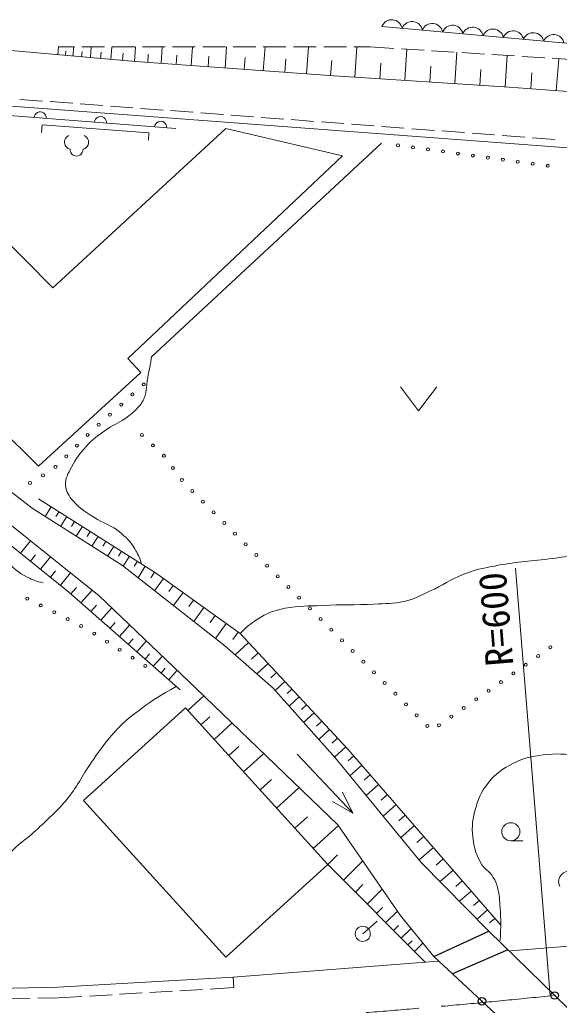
# Model space of a CAD drawing. Units: millimetres, scale not verified. Extents: x 40000 to 680000, y 20000 to 380000.
# Drawn here: x 506595 to 542303, y 273654 to 338917 of the extents above; entities that cross this region are included whole.
import ezdxf
from ezdxf.enums import TextEntityAlignment as Align

# ---------------------------------------------------------------- set-up
doc = ezdxf.new("R2010")
doc.units = ezdxf.units.MM
doc.header["$LTSCALE"] = 1000
doc.header["$PDMODE"] = 32
doc.header["$PDSIZE"] = 500
doc.linetypes.add('CHAIN', pattern=[18.5, 12, -1.5, 3.5, -1.5])
for name, color, linetype, lineweight in [('M-BMK', 2, 'CHAIN', 13), ('M-STR-HTXT', 7, 'Continuous', 13), ('M-STR-STR1', 1, 'Continuous', 25), ('M-WORK', 1, 'Continuous', 13)]:
    doc.layers.add(name, color=color, linetype=linetype, lineweight=lineweight)
doc.layers.add('M-OTRS', color=6, linetype='Continuous')
doc.styles.add('ＭＳ ゴシック', font='')
doc.styles.get('ＭＳ ゴシック').set_extended_font_data('MS Gothic')

msp = doc.modelspace()

# ---------------------------------------------------------------- linework, layer by layer
at = {"layer": 'M-BMK'}
msp.add_line((573793, 276891), (541711, 274279), dxfattribs=at)
msp.add_arc((490344, 771633), 500000, 264.46647, 275.89671, dxfattribs=at)
at = {"layer": 'M-OTRS'}
for p in [(537188, 273922), (541998, 274302)]:
    msp.add_point(p, dxfattribs=at)
at = {"layer": 'M-STR-HTXT'}
msp.add_line((541711, 274279), (539405, 302609), dxfattribs=at)
at = {"layer": 'M-STR-STR1'}
for p, q in [((533997, 276877), (537648, 278561)), ((545768, 270611), (537648, 278561)), ((533997, 276877), (542361, 269131)), ((538906, 277329), (535228, 275737))]:
    msp.add_line(p, q, dxfattribs=at)
at = {"layer": 'M-WORK'}
for p, q in [((557341, 336022), (530565, 338477)), ((506014, 336870), (514252, 336143)), ((509118, 336596), (509165, 337130)), ((509133, 337130), (510213, 337130)), ((509616, 336553), (509644, 336863)), ((510114, 336509), (510169, 337130)), ((510693, 336458), (510724, 336819)), ((510713, 337130), (512213, 337129)), ((511271, 336407), (511334, 337129)), ((511943, 336347), (511980, 336767)), ((512616, 336288), (512690, 337128)), ((512713, 337128), (514213, 337128)), ((514180, 336150), (514266, 337128)), ((514713, 337127), (516213, 337126)), ((515946, 336023), (516025, 337127)), ((516713, 337126), (518213, 337125)), ((517938, 335881), (518027, 337125)), ((518713, 337125), (520213, 337124)), ((520184, 335720), (520284, 337124)), ((520713, 337124), (522213, 337123)), ((522713, 337123), (524213, 337122)), ((522716, 335540), (522829, 337123)), ((524713, 337122), (526213, 337121)), ((525572, 335336), (525699, 337121)), ((526713, 337120), (528213, 337120)), ((528713, 337119), (529793, 337119)), ((528775, 335117), (528904, 337119)), ((529793, 337119), (531358, 337020)), ((531857, 336989), (533354, 336895)), ((532077, 334903), (532211, 336967)), ((533853, 336864), (535350, 336770)), ((535390, 334688), (535524, 336759)), ((513398, 336219), (513441, 336708)), ((514252, 336143), (527410, 335205)), ((515063, 336086), (515102, 336638)), ((516942, 335952), (516986, 336574)), ((519061, 335801), (519111, 336502)), ((521450, 335630), (521506, 336422)), ((524144, 335438), (524208, 336330)), ((527173, 335222), (527244, 336223)), ((535849, 336738), (537346, 336644)), ((537845, 336613), (539342, 336519)), ((538713, 334473), (538848, 336550)), ((539841, 336488), (541338, 336394)), ((541837, 336362), (543334, 336268)), ((542107, 334214), (542271, 336335)), ((530426, 335010), (530493, 336042)), ((533734, 334796), (533801, 335831)), ((537052, 334581), (537119, 335619)), ((482644, 334934), (546112, 330185)), ((527410, 335205), (538996, 334455)), ((540410, 334345), (540492, 335406)), ((538996, 334455), (557502, 333024)), ((506612, 333642), (508108, 333530)), ((508607, 333493), (510103, 333381)), ((510601, 333344), (512097, 333232)), ((512596, 333194), (514091, 333082)), ((514590, 333045), (516086, 332933)), ((516584, 332896), (518080, 332784)), ((508793, 321162), (497290, 332749)), ((518579, 332747), (520075, 332635)), ((520573, 332597), (522069, 332486)), ((522568, 332448), (524064, 332336)), ((524562, 332299), (526058, 332187)), ((508080, 331952), (508043, 331454)), ((508080, 331952), (515147, 331436)), ((520239, 331717), (508793, 321162)), ((527956, 329911), (520239, 331717)), ((526557, 332150), (528052, 332038)), ((528551, 332001), (530047, 331889)), ((530545, 331851), (532041, 331739)), ((532540, 331702), (534036, 331590)), ((534534, 331553), (536030, 331441)), ((515147, 331436), (515111, 330938)), ((515147, 331436), (515111, 330938)), ((536529, 331404), (538025, 331292)), ((538523, 331254), (540019, 331142)), ((540518, 331105), (542013, 330993)), ((515325, 316590), (530541, 330744)), ((513742, 316479), (527956, 329911)), ((491805, 325129), (507847, 309349)), ((514602, 315557), (513742, 316479)), ((493282, 315586), (507073, 304609)), ((507847, 309349), (514602, 315557)), ((531790, 314612), (532990, 313012)), ((532990, 313012), (534190, 314612)), ((509852, 301021), (499544, 309288)), ((507415, 306565), (504326, 308947)), ((507837, 307199), (515577, 302297)), ((513396, 302766), (507415, 306565)), ((508682, 306664), (508274, 306020)), ((509197, 306337), (508993, 306015)), ((509712, 306011), (509304, 305365)), ((510229, 305684), (510024, 305361)), ((510745, 305357), (510336, 304710)), ((511263, 305029), (511058, 304706)), ((506646, 303593), (507309, 304420)), ((507073, 304609), (511858, 300774)), ((511780, 304701), (511370, 304053)), ((512299, 304373), (512094, 304049)), ((507308, 303061), (507640, 303475)), ((512818, 304044), (512406, 303395)), ((513337, 303715), (513132, 303390)), ((507970, 302530), (508634, 303358)), ((513857, 303386), (513442, 302730)), ((514382, 303054), (514174, 302725)), ((508633, 301999), (508965, 302413)), ((509295, 301468), (509959, 302296)), ((520174, 297465), (513396, 302766)), ((514907, 302721), (514425, 301961)), ((515515, 302336), (515274, 301956)), ((515577, 302297), (521180, 298269)), ((516102, 301919), (515518, 301106)), ((517205, 294547), (509852, 301021)), ((509984, 300905), (510352, 301322)), ((510652, 300317), (511387, 301151)), ((516753, 301452), (516460, 301045)), ((517403, 300984), (516781, 300119)), ((511858, 300774), (518261, 294653)), ((518095, 300486), (517784, 300054)), ((511309, 299739), (511670, 300149)), ((511965, 299161), (512687, 299981)), ((518788, 299989), (518125, 299067)), ((512581, 298619), (512920, 299003)), ((519525, 299459), (519194, 298998)), ((520262, 298929), (519557, 297948)), ((513197, 298076), (513875, 298846)), ((521047, 298365), (520694, 297874)), ((521180, 298269), (528313, 290616)), ((513775, 297567), (514093, 297929)), ((514353, 297059), (514989, 297781)), ((521727, 297682), (520852, 296867)), ((523364, 294650), (520174, 297465)), ((522379, 296982), (521942, 296575)), ((514895, 296581), (515193, 296920)), ((515437, 296104), (516034, 296782)), ((515946, 295656), (516226, 295974)), ((516455, 295208), (517015, 295844)), ((523032, 296283), (522294, 295595)), ((523582, 295692), (523213, 295348)), ((524132, 295102), (523492, 294506)), ((518261, 294653), (527654, 285611)), ((527492, 290007), (523364, 294650)), ((524609, 294591), (524289, 294293)), ((517711, 293177), (518782, 294151)), ((525085, 294079), (524422, 293460)), ((510815, 287206), (517562, 293342)), ((517562, 293342), (526990, 282975)), ((525580, 293548), (525248, 293239)), ((518583, 292218), (519182, 292763)), ((526075, 293017), (525386, 292375)), ((526589, 292466), (526244, 292145)), ((519455, 291260), (520654, 292350)), ((527102, 291915), (526387, 291249)), ((527635, 291344), (527278, 291011)), ((520431, 290187), (521102, 290797)), ((528168, 290772), (527426, 290081)), ((528313, 290616), (538443, 278949)), ((521407, 289114), (522748, 290333)), ((524965, 290281), (528646, 286367)), ((533168, 283111), (527492, 290007)), ((528705, 290164), (528323, 289832)), ((529237, 289552), (528438, 288858)), ((522499, 287913), (523250, 288595)), ((529792, 288912), (529393, 288565)), ((523591, 286712), (525092, 288077)), ((530348, 288273), (529515, 287549)), ((520244, 276839), (510815, 287206)), ((528646, 286367), (527946, 287768)), ((530927, 287606), (530510, 287244)), ((528646, 286367), (527291, 287151)), ((531505, 286940), (530637, 286186)), ((524806, 285377), (525641, 286136)), ((532108, 286245), (531674, 285868)), ((526020, 284041), (527690, 285559)), ((527654, 285611), (531771, 279630)), ((532711, 285550), (531807, 284765)), ((533340, 284827), (532887, 284434)), ((533968, 284103), (533025, 283284)), ((539099, 284543), (539899, 284543)), ((526995, 282970), (527636, 283609)), ((534623, 283348), (534152, 282939)), ((526990, 282975), (520244, 276839)), ((526990, 282975), (533432, 276508)), ((528017, 281944), (529299, 283222)), ((537648, 278561), (533168, 283111)), ((535278, 282594), (534415, 281845)), ((528807, 281151), (529303, 281645)), ((529598, 280357), (530590, 281345)), ((535878, 281903), (535446, 281529)), ((536478, 281213), (535701, 280538)), ((530210, 279743), (530594, 280125)), ((537017, 280591), (536629, 280254)), ((530822, 279129), (531589, 279893)), ((531771, 279630), (533997, 276877)), ((537557, 279970), (536858, 279363)), ((538042, 279411), (537693, 279107)), ((539082, 277260), (573566, 279969)), ((529298, 278387), (530246, 279222)), ((531334, 278614), (531656, 278934)), ((531847, 278099), (532490, 278740)), ((532287, 277658), (532563, 277933)), ((532727, 277216), (533278, 277766)), ((520722, 275520), (534280, 276574)), ((509117, 274849), (520722, 275520)), ((520722, 275520), (520762, 274821)), ((499913, 274659), (509117, 274849)), ((519196, 274731), (520762, 274821)), ((505786, 274080), (507285, 274111)), ((507785, 274121), (509144, 274149)), ((509144, 274149), (510710, 274240)), ((511209, 274269), (512707, 274355)), ((513206, 274384), (514704, 274471)), ((515203, 274500), (516700, 274586)), ((517199, 274615), (518697, 274702))]:
    msp.add_line(p, q, dxfattribs=at)
msp.add_lwpolyline([(516919, 331713), (482430, 334402), (479907, 332901), (490206, 323027), (504326, 308947)], dxfattribs=at)
for centre, radius in [((531631, 330596), 100), ((532622, 330461), 100), ((533613, 330326), 100), ((534604, 330191), 100), ((535595, 330056), 100), ((536586, 329921), 100), ((537576, 329786), 100), ((538567, 329651), 100), ((539558, 329516), 100), ((540549, 329381), 100), ((541540, 329245), 100), ((514803, 314765), 100), ((514057, 314100), 100), ((513310, 313434), 100), ((512564, 312768), 100), ((511818, 312102), 100), ((511084, 311424), 100), ((514680, 311415), 100), ((510377, 310717), 100), ((515406, 310727), 100), ((509670, 310009), 100), ((516132, 310039), 100), ((508963, 309302), 100), ((508139, 308746), 100), ((516733, 309240), 100), ((507278, 308238), 100), ((517330, 308438), 100), ((518009, 307707), 100), ((518717, 307001), 100), ((519425, 306294), 100), ((520133, 305588), 100), ((520841, 304882), 100), ((521549, 304176), 100), ((522257, 303469), 100), ((522965, 302763), 100), ((523673, 302057), 100), ((524381, 301350), 100), ((507098, 300588), 100), ((507988, 300133), 100), ((525088, 300644), 100), ((508879, 299678), 100), ((525796, 299938), 100), ((509769, 299223), 100), ((526504, 299231), 100), ((510660, 298768), 100), ((511525, 298268), 100), ((527212, 298525), 100), ((512370, 297734), 100), ((527920, 297819), 100), ((513215, 297199), 100), ((528628, 297113), 100), ((541711, 297367), 100), ((514060, 296665), 100), ((529336, 296406), 100), ((540087, 296199), 100), ((540902, 296779), 100), ((514906, 296130), 100), ((530044, 295700), 100), ((539267, 295628), 100), ((530750, 294992), 100), ((538446, 295057), 100), ((531455, 294282), 100), ((537625, 294485), 100), ((536804, 293914), 100), ((532160, 293573), 100), ((535984, 293343), 100), ((532864, 292863), 100), ((535163, 292771), 100), ((533569, 292154), 100), ((534342, 292200), 100), ((539098, 285143), 600), ((529298, 278387), 500)]:
    msp.add_circle(centre, radius, dxfattribs=at)
for centre, radius, start, end in [((531216, 338215), 702, 11.47849, 158.04476), ((532554, 338092), 702, 11.47849, 158.04476), ((533893, 337969), 702, 11.47849, 158.04476), ((535232, 337846), 702, 11.47849, 158.04476), ((536571, 337724), 702, 11.47849, 158.04476), ((537910, 337601), 702, 11.47849, 158.04476), ((539249, 337478), 702, 11.47849, 158.04476), ((540587, 337355), 702, 11.47849, 158.04476), ((541926, 337233), 702, 11.47849, 158.04476), ((507947, 332413), 400, 355.54121, 175.54121), ((511935, 332102), 400, 355.54121, 175.54121), ((515923, 331791), 400, 355.54121, 175.54121), ((510035, 330807), 479, 113.44836, 257.2818), ((510678, 330807), 479, 282.7182, 66.55164), ((510356, 330313), 428, 176.52859, 3.47141), ((542968, 281830), 706, 60.4867, 206.49509)]:
    msp.add_arc(centre, radius, start, end, dxfattribs=at)
for points, knots in [([(482932, 275383), (482809, 275537), (482746, 275607), (482588, 275698), (482403, 275804), (482265, 275779), (482056, 275823), (481680, 275901), (481460, 275903), (481087, 275995), (480678, 276096), (480443, 276141), (480050, 276292), (479434, 276528), (479086, 276672), (478528, 277022), (477952, 277382), (477648, 277616), (477120, 278043), (476336, 278678), (475942, 279088), (475192, 279763), (474358, 280513), (473904, 280947), (473065, 281692), (472286, 282383), (471861, 282784), (471053, 283443), (470115, 284208), (469591, 284643), (468593, 285330), (467613, 286005), (467031, 286336), (466008, 286945), (464930, 287587), (464294, 287890), (463215, 288530), (462129, 289173), (461487, 289488), (460473, 290239), (459742, 290781), (459326, 291089), (458701, 291751), (458215, 292265), (457987, 292594), (457575, 293169), (457183, 293716), (456945, 294019), (456658, 294628), (456071, 295871), (455931, 296652), (455615, 297990), (455353, 299101), (455358, 299757), (455318, 300898), (455254, 302715), (455339, 303736), (455455, 305550), (455603, 307855), (455683, 309151), (456018, 311437), (456278, 313215), (456475, 314209), (456956, 315940), (457462, 317761), (457877, 318744), (458598, 320490), (459339, 322285), (459695, 323343), (460756, 324970), (461413, 325978), (461801, 326569), (462726, 327339), (463486, 327971), (463957, 328296), (464860, 328699), (465641, 329048), (466098, 329260), (466948, 329356), (467644, 329435), (468044, 329287), (468730, 329145), (469868, 328909), (470494, 328696), (471568, 328254), (472612, 327824), (473134, 327442), (474078, 326823), (475191, 326093), (475702, 325530), (476752, 324712), (477318, 324270), (477609, 323986), (478206, 323586), (479456, 322750), (480224, 322389), (481507, 321604), (482754, 320841), (483509, 320494), (484673, 319611), (485907, 318675), (486414, 317935), (487535, 316867), (488238, 316196), (488559, 315732), (489341, 315154), (490389, 314379), (491110, 314142), (492179, 313395), (493047, 312788), (493400, 312279), (494243, 311636), (495981, 310311), (497069, 309727), (498840, 308446), (500461, 307274), (501360, 306602), (502921, 305350), (504017, 304472), (504590, 303929), (505688, 303052), (506225, 302623), (506475, 302291), (507096, 301996), (507491, 301809), (507667, 301743), (508151, 301621)], [0, 0, 0, 0, 1, 1, 1, 2, 2, 2, 3, 3, 3, 4, 4, 4, 5, 5, 5, 6, 6, 6, 7, 7, 7, 8, 8, 8, 9, 9, 9, 10, 10, 10, 11, 11, 11, 12, 12, 12, 13, 13, 13, 14, 14, 14, 15, 15, 15, 16, 16, 16, 17, 17, 17, 18, 18, 18, 19, 19, 19, 20, 20, 20, 21, 21, 21, 22, 22, 22, 23, 23, 23, 24, 24, 24, 25, 25, 25, 26, 26, 26, 27, 27, 27, 28, 28, 28, 29, 29, 29, 30, 30, 30, 31, 31, 31, 32, 32, 32, 33, 33, 33, 34, 34, 34, 35, 35, 35, 36, 36, 36, 37, 37, 37, 38, 38, 38, 39, 39, 39, 40, 40, 40, 41, 41, 41, 42, 42, 42, 42]), ([(514637, 302955), (514490, 303382), (514417, 303536), (514215, 303877), (513909, 304394), (513641, 304629), (513183, 305019), (512692, 305437), (512287, 305482), (511745, 305832), (511082, 306259), (510651, 306455), (510134, 307051), (509844, 307386), (509678, 307627), (509634, 308068), (509584, 308565), (509799, 308841), (510025, 309287), (510321, 309874), (510552, 310177), (510994, 310663), (511434, 311148), (511742, 311365), (512276, 311742), (512746, 312074), (513072, 312162), (513543, 312493), (513978, 312799), (514228, 312983), (514559, 313400), (514739, 313626), (514818, 313780), (514903, 314056), (514983, 314316), (514958, 314476), (514997, 314744), (515102, 315469), (515156, 315704), (515325, 316590)], [0, 0, 0, 0, 1, 1, 1, 2, 2, 2, 3, 3, 3, 4, 4, 4, 5, 5, 5, 6, 6, 6, 7, 7, 7, 8, 8, 8, 9, 9, 9, 10, 10, 10, 11, 11, 11, 12, 12, 12, 13, 13, 13, 13]), ([(521180, 298269), (521636, 298733), (521825, 298896), (522306, 299207), (522962, 299631), (523401, 299789), (524167, 299942), (525110, 300130), (525661, 300078), (526622, 300129), (527964, 300202), (528720, 300144), (530062, 300223), (530833, 300269), (531279, 300223), (532032, 300395), (532724, 300554), (533074, 300774), (533721, 301068), (534611, 301472), (535052, 301823), (535957, 302193), (536723, 302507), (537193, 302575), (538005, 302741), (539399, 303026), (540206, 303026), (541617, 303212), (542863, 303376), (543567, 303427), (544807, 303634), (545998, 303833), (546695, 303861), (547832, 304267), (548785, 304607), (549380, 304784), (550131, 305463), (550908, 306166), (551299, 306664), (551726, 307621), (552070, 308395), (552076, 308897), (552218, 309732), (552388, 310725), (552394, 311098), (552447, 312301)], [0, 0, 0, 0, 1, 1, 1, 2, 2, 2, 3, 3, 3, 4, 4, 4, 5, 5, 5, 6, 6, 6, 7, 7, 7, 8, 8, 8, 9, 9, 9, 10, 10, 10, 11, 11, 11, 12, 12, 12, 13, 13, 13, 14, 14, 14, 15, 15, 15, 15]), ([(505280, 274770), (504984, 275807), (504903, 276104), (504716, 276972), (504504, 277959), (504279, 278512), (504294, 279521), (504308, 280489), (504392, 281054), (504732, 281960), (504986, 282638), (505283, 282954), (505748, 283508), (506446, 284340), (507025, 284622), (507812, 285369), (508602, 286118), (509086, 286506), (509767, 287355), (510522, 288297), (510761, 288958), (511471, 289935), (512079, 290772), (512395, 291269), (513113, 292015), (513654, 292577), (514023, 292826), (514645, 293297), (515498, 293942), (515846, 294124), (516956, 294767)], [0, 0, 0, 0, 1, 1, 1, 2, 2, 2, 3, 3, 3, 4, 4, 4, 5, 5, 5, 6, 6, 6, 7, 7, 7, 8, 8, 8, 9, 9, 9, 10, 10, 10, 10]), ([(548184, 290856), (547705, 290582), (547524, 290486), (547065, 290342), (546552, 290182), (546241, 290164), (545704, 290139), (544874, 290101), (544409, 290213), (543578, 290233), (542662, 290255), (542139, 290364), (541232, 290233), (540461, 290122), (540001, 290060), (539309, 289701), (538555, 289311), (538118, 289037), (537589, 288372), (537092, 287748), (536925, 287297), (536714, 286527), (536505, 285767), (536516, 285292), (536620, 284510), (536696, 283939), (536833, 283627), (537094, 283113), (537324, 282660), (537665, 282551), (537938, 282123), (538093, 281881), (538146, 281722), (538220, 281445), (538357, 280934), (538342, 280628), (538387, 280101), (538457, 279261), (538431, 278956), (538397, 277943)], [0, 0, 0, 0, 1, 1, 1, 2, 2, 2, 3, 3, 3, 4, 4, 4, 5, 5, 5, 6, 6, 6, 7, 7, 7, 8, 8, 8, 9, 9, 9, 10, 10, 10, 11, 11, 11, 12, 12, 12, 13, 13, 13, 13])]:
    msp.add_open_spline(points, degree=3, knots=knots, dxfattribs=at)

# ---------------------------------------------------------------- texts
at = {"layer": 'M-STR-HTXT', "style": 'ＭＳ ゴシック'}
msp.add_text('R=600', height=1833, rotation=94.655, dxfattribs=at).set_placement((538107, 299219), align=Align.MIDDLE_CENTER)

doc.saveas('drawing.dxf')
